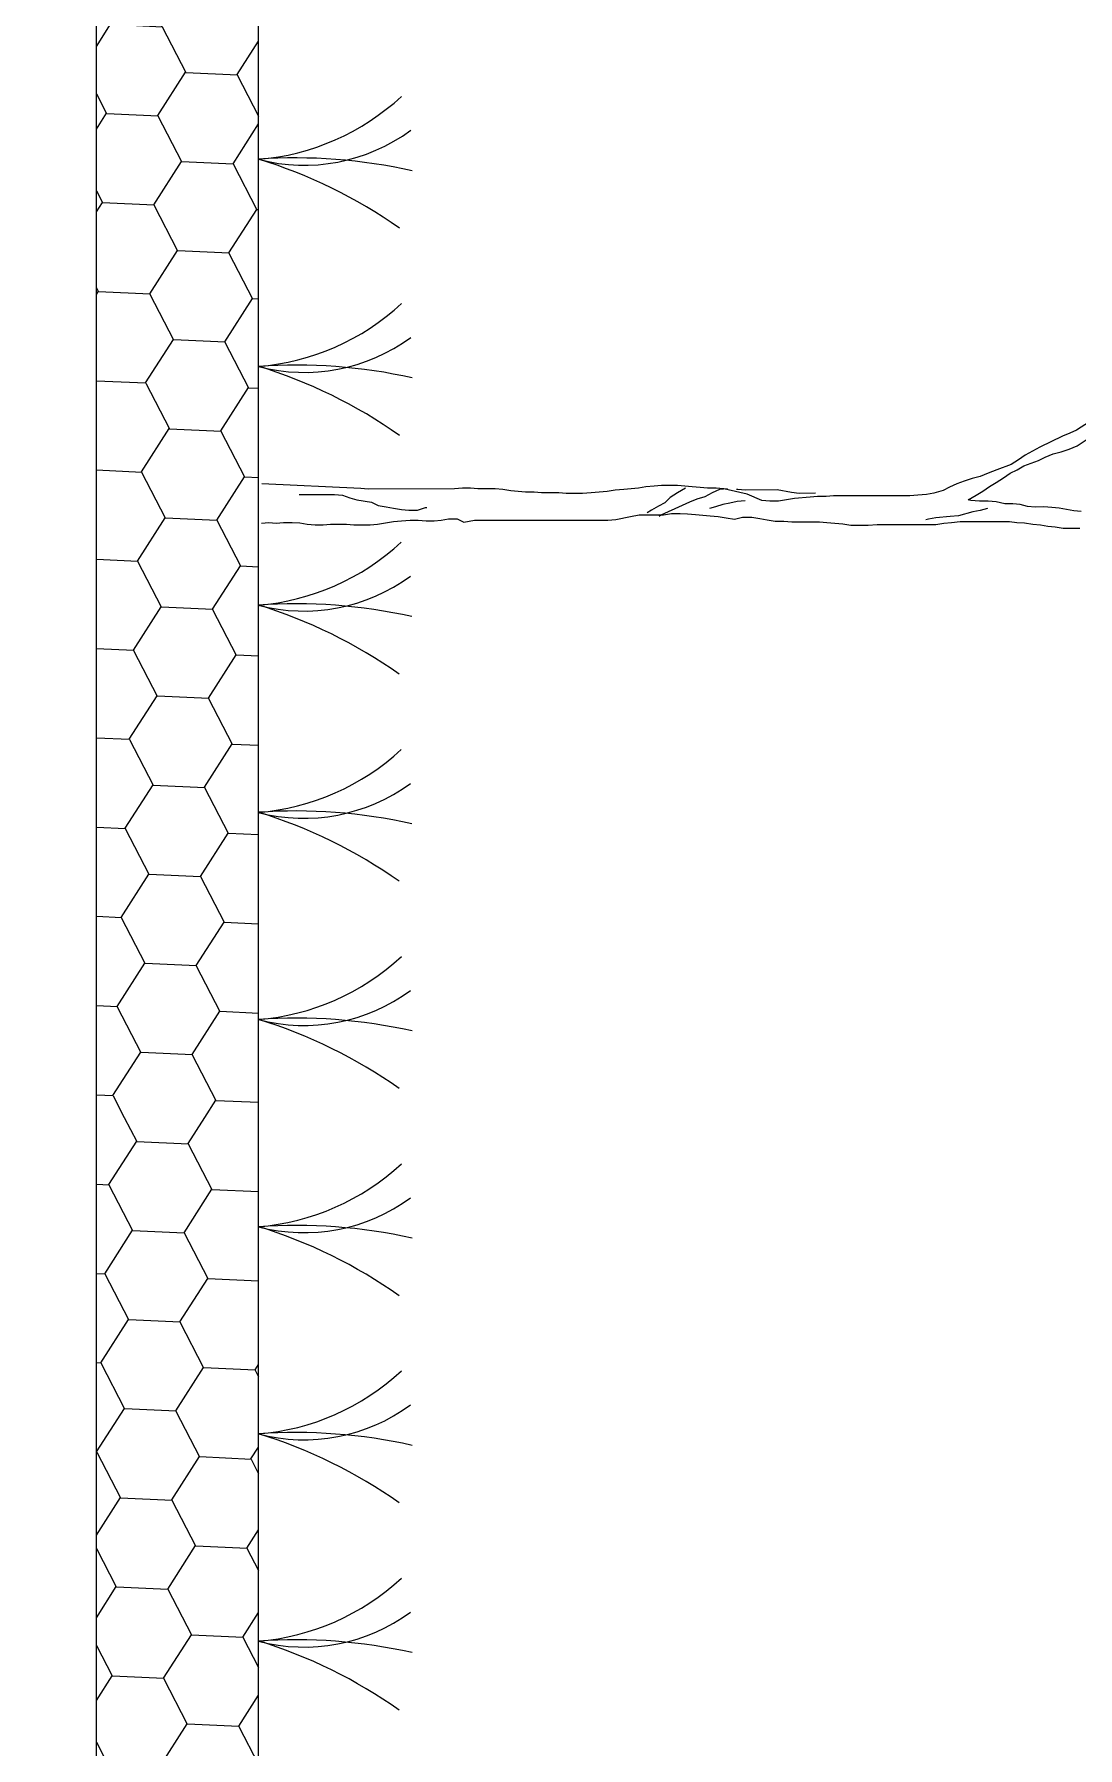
# Model space of a CAD drawing. Header units: inches. Extents: x 6322 to 85903, y -36042 to 7673.
# Drawn here: x 70055.1 to 70110, y -2052 to -1961.8 of the extents above; entities that cross this region are included whole.
import ezdxf

# ---------------------------------------------------------------- set-up
doc = ezdxf.new("R2010")
doc.units = ezdxf.units.IN
doc.header["$LTSCALE"] = 10
doc.linetypes.add('Amconstr', pattern=[9999, 9999, 0])
for name, color, linetype in [('1_BUSH', 3, 'Continuous'), ('1_HATCH', 8, 'Continuous'), ('1_LINE', 4, 'Continuous'), ('1_tree', 3, 'Continuous'), ('CKS_PROPERTY LINE', 5, 'Continuous'), ('MS GATE', 1, 'Continuous')]:
    doc.layers.add(name, color=color, linetype=linetype)
pattern_1 = [(147.37629, (-147.5035, 587.07314), (-0.5057477, 0.976675), [0.635, -1.27]), (27.37629, (-147.5035, 587.07314), (1.09869924, -0.05034714), [0.635, -1.27]), (87.37629, (-147.5035, 587.07314), (0.5929515, 0.9263279), [-1.27, 0.635])]

# ---------------------------------------------------------------- blocks, each defined once
blk = doc.blocks.new('A$C67A85A5A')
at = {"layer": '1_BUSH'}
for centre, radius, start, end in [((-0.1428, -0.0116), 0.1433, 4.6309, 42.8937), ((-0.1042, 0.0275), 0.1078, 345.2267, 36.3918), ((0.3195, 0.0225), 0.3203, 167.4058, 184.0212), ((0.2869, -0.0882), 0.3002, 144.8349, 162.9175)]:
    blk.add_arc(centre, radius, start, end, dxfattribs=at)
blk = doc.blocks.new('A$C0B2F7787')
at = {"layer": '1_tree'}
for points in [[(45.66, 0), (45.73, 0.76), (45.66, 1.51), (45.73, 2.27), (45.73, 3.16), (45.67, 3.98), (45.53, 4.74), (45.46, 5.56), (45.46, 6.38), (45.53, 7.14), (45.53, 8.79), (45.47, 9.54), (45.47, 11.26), (45.54, 12.01), (45.81, 13.66), (45.88, 14.48), (45.95, 15.38), (45.95, 16.2), (45.88, 17.02), (45.88, 17.85), (45.95, 18.6), (46.09, 19.36), (46.09, 20.25), (45.75, 20.94), (45.96, 22.03), (45.97, 35.83), (46.04, 36.66), (46.32, 38.17), (46.52, 39.06), (46.52, 41.6), (46.66, 42.42), (46.66, 43.31), (46.6, 44.07), (46.53, 44.89), (46.39, 46.4), (46.32, 47.23), (46.19, 48.05), (46.05, 48.94), (46.26, 49.77), (46.26, 50.73), (46.12, 51.55), (45.99, 52.31), (45.85, 53.13), (45.85, 54.02), (45.78, 54.85), (45.78, 57.73), (45.72, 58.49), (45.58, 60.13), (45.44, 60.96), (45.45, 62.74), (45.52, 63.7), (45.52, 69.74), (45.66, 70.57), (45.73, 71.39), (45.8, 72.28), (45.8, 77.36), (45.73, 78.12), (45.67, 78.94), (45.53, 79.77), (45.46, 80.59), (45.33, 81.35), (45.26, 82.1), (45.12, 82.92), (45.12, 84.64)], [(48.06, 73.11), (48.54, 73.93), (48.96, 74.61), (49.44, 75.3), (49.85, 75.99), (50.33, 76.74), (50.81, 77.43), (51.16, 78.18), (51.57, 78.87), (52.12, 80.38), (52.46, 81.06), (52.81, 81.89), (53.01, 82.71), (53.29, 83.53), (53.63, 84.36), (54.32, 85.39)], [(46.84, 84.78), (46.91, 84.02), (47.18, 82.51), (47.25, 81.76), (47.32, 80.93), (47.31, 80.04), (47.38, 79.22), (47.59, 78.46), (47.66, 77.7), (47.66, 76.88), (47.86, 75.99), (47.93, 75.16), (47.93, 74.27), (48, 73.38), (48.06, 73.11)], [(56.11, 85.66), (55.28, 84.29), (54.94, 83.6), (54.66, 82.85), (53.49, 80.51), (52.67, 79), (52.19, 78.32), (51.71, 77.56), (51.16, 76.05), (50.81, 75.16), (50.47, 74.34), (50.26, 73.51), (49.99, 72.69), (49.71, 71.94), (49.37, 71.18), (49.02, 70.5), (48.75, 69.53), (48.61, 68.78), (48.54, 67.89), (48.47, 67.06), (48.46, 59.17), (48.39, 58.41), (48.39, 57.52), (48.32, 56.77), (48.18, 55.12), (47.91, 53.47), (47.91, 52.58), (47.98, 51.76), (48.66, 50.25), (48.8, 49.49), (49.21, 47.84), (49.28, 47.02), (49.27, 46.13), (49.34, 45.37), (49.41, 44.55), (49.55, 43.04), (49.54, 41.39), (49.48, 40.63), (49.41, 39.74), (49.27, 38.99), (49.13, 37.48), (49.06, 36.58), (48.92, 35.76), (48.78, 34.11), (48.71, 33.22), (48.71, 31.51), (48.78, 30.75), (48.78, 28.97), (48.85, 28.21), (48.85, 27.32), (48.98, 25.81), (49.12, 24.98), (49.19, 24.16), (49.18, 22.38), (49.25, 21.62), (49.25, 20.8), (49.18, 19.97), (49.17, 11.05), (49.24, 10.29), (49.72, 0.03)], [(47.17, 75.1), (46.97, 74.34), (46.83, 73.59), (46.42, 72.08), (46.35, 71.25), (46.21, 69.74), (46.07, 68.99), (46, 68.71)], [(48.74, 57.32), (48.73, 55.6), (48.8, 54.84), (49.08, 53.33), (49.07, 50.04), (49.14, 49.28), (49.14, 49.15)], [(47.97, 50.04), (47.9, 49.22), (47.7, 48.46), (47.56, 47.71), (47.35, 46.95), (47.15, 46.33)], [(49.21, 48.19), (49.14, 47.36), (48.79, 46.61), (48.38, 45.85), (48.11, 45.03), (47.83, 44.27), (47.14, 42.76), (46.8, 42.08), (46.46, 41.32), (46.32, 41.12)], [(49.27, 43.86), (48.79, 43.04), (48.31, 42.28), (47.76, 41.73), (47.42, 41.05), (47, 40.36), (46.73, 39.88)], [(48.62, 3.91), (48.62, 7.55), (48.55, 8.37), (48.28, 9.13), (48.07, 9.88), (47.8, 11.39), (47.46, 12.08), (47.32, 12.9), (47.19, 13.66), (47.05, 14.48), (46.98, 15.24), (46.98, 16.13), (47.26, 16.95), (47.26, 17.09)]]:
    blk.add_lwpolyline(points, dxfattribs=at)
blk = doc.blocks.new('A$C065A3FC7')
at = {"layer": '1_HATCH'}
h = blk.add_hatch(dxfattribs=at)
h.set_pattern_fill('HONEY', color=256, scale=0.2, angle=32.6237, style=0)
h.set_pattern_definition(pattern_1)
h.paths.add_polyline_path([(189.504, 388.018), (216.004, 388.018), (216.004, 386.018), (189.504, 386.018)])
h = blk.add_hatch(dxfattribs=at)
h.set_pattern_fill('HONEY', color=256, scale=0.2, angle=32.6237, style=0)
h.set_pattern_definition([(147.37629, (-147.5035, 587.07314), (-0.5057477, 0.976675), [0.635, -1.27]), (27.37629, (-147.5035, 587.07314), (1.09869924, -0.05034714), [0.635, -1.27]), (87.37629, (-147.5035, 587.07314), (0.5929515, 0.9263279), [-1.27, 0.635])])
h.paths.add_polyline_path([(189.504, 388.018), (216.004, 388.018), (216.004, 386.018), (189.504, 386.018)])
h = blk.add_hatch(dxfattribs=at)
h.set_pattern_fill('HONEY', color=256, scale=0.2, angle=32.6237, style=0)
h.set_pattern_definition(pattern_1)
h.paths.add_polyline_path([(216.004, 386.018), (216.004, 388.018), (261.932, 388.018), (261.932, 386.018)])
at = {"layer": '1_LINE'}
for points in [[(261.932, 388.018), (189.504, 388.018)], [(261.932, 386.018), (189.504, 386.018)]]:
    blk.add_lwpolyline(points, dxfattribs=at)
at = {"layer": '1_BUSH', "xscale": 20.51667816956422, "yscale": 20.51667816956422, "zscale": 20.51667816956422}
for p in [(204.186, 388.018), (206.741, 388.018), (209.685, 388.014), (212.241, 388.015), (214.796, 388.016), (217.352, 388.016), (219.907, 388.016), (222.463, 388.016)]:
    blk.add_blockref('A$C67A85A5A', p, dxfattribs=at)
at = {"layer": '1_tree', "xscale": -0.1192333333347502, "yscale": 0.1192333333349051, "zscale": 0.1192333333347811}
blk.add_blockref('A$C0B2F7787', (214.117, 388.054), dxfattribs=at)
blk = doc.blocks.new('admin enlclave road')
at = {"layer": 'CKS_PROPERTY LINE', "color": 0, "lineweight": -3, "xscale": 0.10000000000013, "yscale": 0.10000000000013, "zscale": 0.10000000000013, "rotation": 277.8258493161042}
blk.add_blockref('A$C065A3FC7', (44802.2137, -5330.2059), dxfattribs=at)

msp = doc.modelspace()

# ---------------------------------------------------------------- block references
at = {"layer": 'MS GATE', "linetype": 'Amconstr', "lineweight": 25, "xscale": 42.66674600251998, "yscale": 42.66674600251998, "zscale": 42.66674600251998, "rotation": 352.174150691152}
msp.add_blockref('admin enlclave road', (-1794383.54152, 484490.75316), dxfattribs=at)

# ---------------------------------------------------------------- next in the draw order: linework, layer by layer
at = {"linetype": 'Amconstr', "lineweight": 25}
msp.add_circle((60708.4733, -17819.81171), 18222, dxfattribs=at)

doc.saveas('drawing.dxf')
